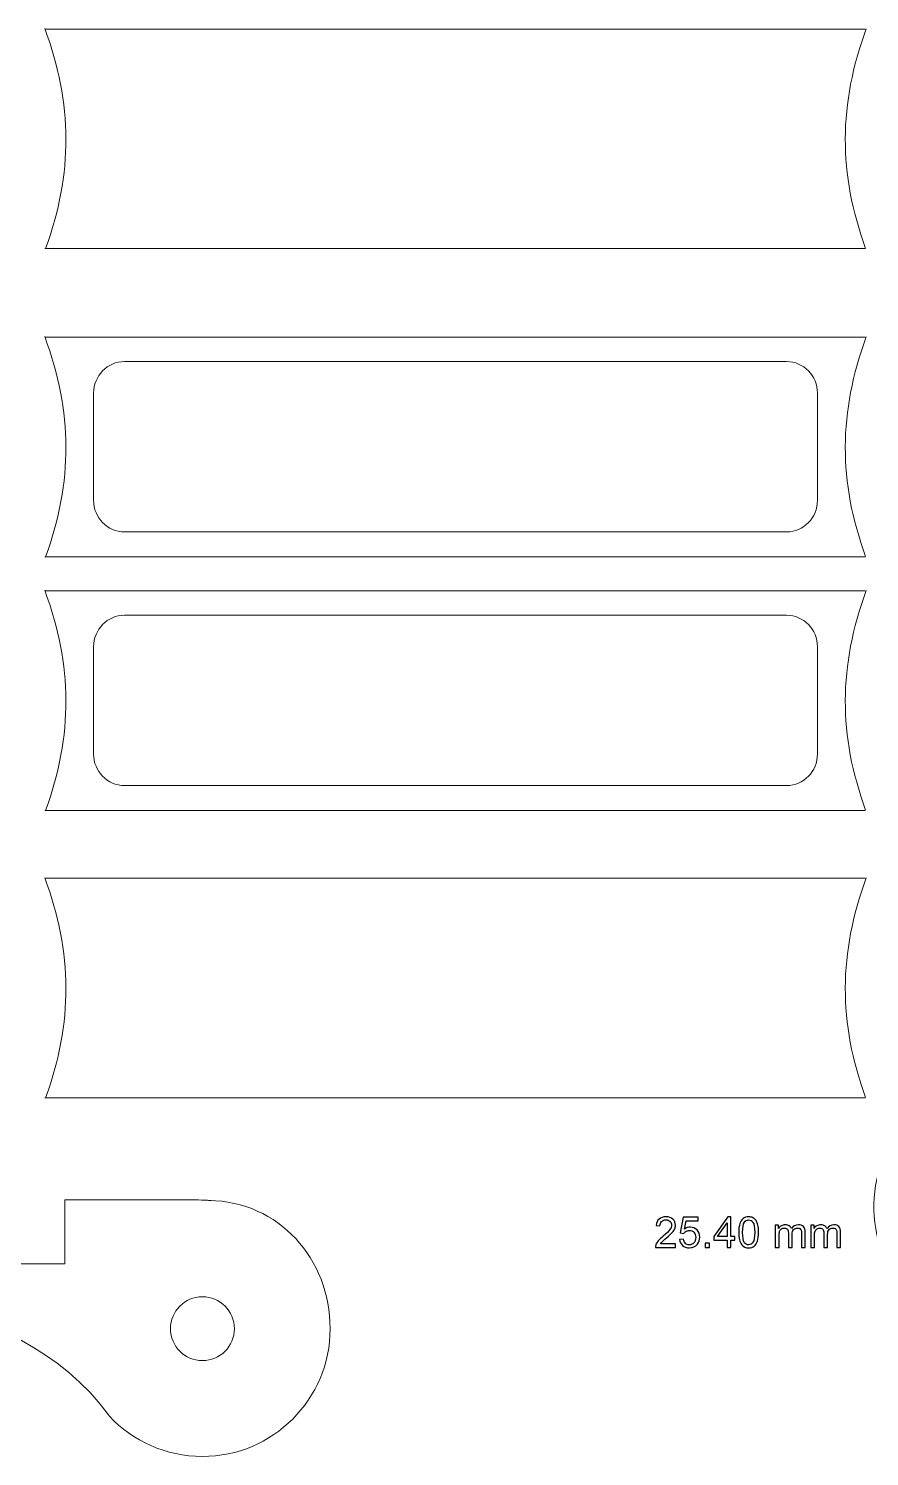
# Model space of a CAD drawing. Header units: millimetres. Extents: x -819 to 558, y -342 to 336.
# Drawn here: x 109.2 to 276.5, y 8.8 to 292.8 of the extents above; entities that cross this region are included whole.
import ezdxf

# ---------------------------------------------------------------- set-up
doc = ezdxf.new("R2010")
doc.units = ezdxf.units.MM
doc.header["$MEASUREMENT"] = 0
doc.layers.add('#Layer 1', color=7, linetype='Continuous')

msp = doc.modelspace()

# ---------------------------------------------------------------- linework, layer by layer
at = {"layer": '#Layer 1', "color": 22, "lineweight": 9}
for points in [[(112.4496, 292.6713), (112.4496, 292.6713), (275.6143, 292.6713), (275.6143, 292.6713)], [(112.6096, 249.0226), (118.0639, 263.9855), (118.0136, 277.8224), (112.4527, 292.791)], [(275.844, 292.744), (270.3146, 277.7919), (270.2685, 263.9792), (275.7121, 249.0609)], [(112.4496, 249.0299), (112.4496, 249.0299), (275.6143, 249.0299), (275.6143, 249.0299)], [(112.4496, 231.4056), (112.4496, 231.4056), (275.6143, 231.4056), (275.6143, 231.4056)], [(112.6096, 187.7569), (118.0639, 202.7198), (118.0136, 216.5567), (112.4527, 231.5253)], [(275.844, 231.4783), (270.3146, 216.5262), (270.2685, 202.7134), (275.7121, 187.7952)], [(122.1677, 220.2852), (122.1677, 223.7559), (124.9202, 226.5697), (128.3153, 226.5697)], [(128.3153, 226.5697), (128.3153, 226.5697), (259.978, 226.5697), (259.978, 226.5697)], [(259.978, 226.5697), (263.3735, 226.5697), (266.1258, 223.7559), (266.1258, 220.2852)], [(122.1677, 198.9876), (122.1677, 198.9876), (122.1677, 220.2852), (122.1677, 220.2852)], [(266.1258, 220.2852), (266.1258, 220.2852), (266.1258, 198.9876), (266.1258, 198.9876)], [(128.3153, 192.7031), (124.9202, 192.7031), (122.1677, 195.5167), (122.1677, 198.9876)], [(266.1258, 198.9876), (266.1258, 195.5167), (263.3735, 192.7031), (259.978, 192.7031)], [(259.978, 192.7031), (259.978, 192.7031), (128.3153, 192.7031), (128.3153, 192.7031)], [(112.4496, 187.7642), (112.4496, 187.7642), (275.6143, 187.7642), (275.6143, 187.7642)], [(112.4496, 180.9634), (112.4496, 180.9634), (275.6143, 180.9634), (275.6143, 180.9634)], [(112.6096, 137.3146), (118.0639, 152.2777), (118.0136, 166.1146), (112.4527, 181.0831)], [(275.844, 181.0361), (270.3146, 166.0839), (270.2685, 152.2712), (275.7121, 137.3532)], [(122.1677, 169.8432), (122.1677, 173.3138), (124.9202, 176.1275), (128.3153, 176.1275)], [(128.3153, 176.1275), (128.3153, 176.1275), (259.9783, 176.1275), (259.9783, 176.1275)], [(259.9783, 176.1275), (263.3738, 176.1275), (266.1261, 173.3138), (266.1261, 169.8432)], [(122.1677, 148.5456), (122.1677, 148.5456), (122.1677, 169.8432), (122.1677, 169.8432)], [(266.1261, 169.8432), (266.1261, 169.8432), (266.1261, 148.5456), (266.1261, 148.5456)], [(128.3153, 142.2611), (124.9202, 142.2611), (122.1677, 145.0744), (122.1677, 148.5456)], [(266.1261, 148.5456), (266.1261, 145.0744), (263.3738, 142.2611), (259.9783, 142.2611)], [(259.9783, 142.2611), (259.9783, 142.2611), (128.3153, 142.2611), (128.3153, 142.2611)], [(112.4496, 137.3222), (112.4496, 137.3222), (275.6143, 137.3222), (275.6143, 137.3222)], [(112.4496, 123.8116), (112.4496, 123.8116), (275.6143, 123.8116), (275.6143, 123.8116)], [(112.6096, 80.1629), (118.0639, 95.1256), (118.0136, 108.9625), (112.4527, 123.9308)], [(275.844, 123.8839), (270.3146, 108.9322), (270.2685, 95.1194), (275.7121, 80.2008)], [(112.4496, 80.1698), (112.4496, 80.1698), (275.6143, 80.1698), (275.6143, 80.1698)], [(116.4144, 59.8552), (116.4144, 59.8552), (142.52, 59.8552), (142.52, 59.8552)], [(125.3204, 16.8333), (105.9176, 43.8208), (65.6144, 39.7469), (65.6144, 47.1552)]]:
    msp.add_open_spline(points, degree=3, dxfattribs=at)
for points, knots in [([(305.0973, 184.0819), (295.8906, 183.6308), (286.7585, 188.3013), (281.8325, 196.8336), (281.8325, 196.8336), (274.8187, 208.982), (278.9807, 224.5167), (291.1298, 231.5309), (291.1298, 231.5309), (299.5471, 236.3908), (309.6187, 235.9296), (317.3267, 231.1192)], [0, 0, 0, 0, 0.33333333, 0.33333333, 0.33333333, 0.33333333, 0.66666667, 0.66666667, 0.66666667, 0.66666667, 1, 1, 1, 1]), ([(304.0135, 33.076), (294.8068, 32.6249), (285.6747, 37.2954), (280.7487, 45.8277), (280.7487, 45.8277), (273.7349, 57.9761), (277.8969, 73.5108), (290.046, 80.525), (290.046, 80.525), (298.4633, 85.3849), (308.5349, 84.9237), (316.2429, 80.1133)], [0, 0, 0, 0, 0.33333333, 0.33333333, 0.33333333, 0.33333333, 0.66666667, 0.66666667, 0.66666667, 0.66666667, 1, 1, 1, 1]), ([(116.4144, 59.8552), (116.4144, 59.8552), (116.4144, 47.1552), (116.4144, 47.1552), (116.4144, 47.1552), (116.4144, 47.1552), (97.1877, 47.1552), (97.1877, 47.1552), (97.1877, 47.1552), (97.1877, 47.1552), (97.188, 47.1553), (97.188, 47.1553)], [0, 0, 0, 0, 0.33333333, 0.33333333, 0.33333333, 0.33333333, 0.66666667, 0.66666667, 0.66666667, 0.66666667, 1, 1, 1, 1]), ([(145.0386, 59.7518), (145.0427, 59.7518), (145.047, 59.7517), (145.0512, 59.7517), (145.0512, 59.7517), (145.0572, 59.7516), (145.0632, 59.7515), (145.0693, 59.7515), (145.0693, 59.7515), (145.0774, 59.7514), (145.0855, 59.7512), (145.0936, 59.7512), (145.0936, 59.7512), (158.9684, 59.589), (169.2089, 48.1778), (169.2089, 34.2496), (169.2089, 34.2496), (169.2089, 20.2225), (157.8366, 8.8503), (143.8088, 8.8503), (143.8088, 8.8503), (136.5222, 8.8499), (129.9521, 11.9183), (125.3204, 16.8333)], [0, 0, 0, 0, 0.16666667, 0.16666667, 0.16666667, 0.16666667, 0.33333333, 0.33333333, 0.33333333, 0.33333333, 0.5, 0.5, 0.5, 0.5, 0.66666667, 0.66666667, 0.66666667, 0.66666667, 0.83333333, 0.83333333, 0.83333333, 0.83333333, 1, 1, 1, 1]), ([(142.52, 59.8552), (143.1581, 59.8523), (144.1108, 59.8223), (144.7699, 59.7946), (144.7699, 59.7946), (144.774, 59.7944), (144.7782, 59.7941), (144.7824, 59.794), (144.7824, 59.794), (144.7861, 59.7939), (144.7901, 59.7937), (144.7939, 59.7936), (144.7939, 59.7936), (144.7939, 59.7936), (144.7939, 59.7936), (144.7939, 59.7936), (144.7939, 59.7936), (144.794, 59.7936), (144.794, 59.7936), (144.794, 59.7936), (144.794, 59.7936), (144.798, 59.7935), (144.8022, 59.7931), (144.8061, 59.7931), (144.8061, 59.7931), (144.8062, 59.7931), (144.8063, 59.7931), (144.8063, 59.7931), (144.8063, 59.7931), (144.8061, 59.7931), (144.8062, 59.7931), (144.8062, 59.7931), (144.8062, 59.7931), (145.3625, 59.7693), (145.6938, 59.7475), (145.4169, 59.7454)], [0, 0, 0, 0, 0.11111111, 0.11111111, 0.11111111, 0.11111111, 0.22222222, 0.22222222, 0.22222222, 0.22222222, 0.33333333, 0.33333333, 0.33333333, 0.33333333, 0.44444444, 0.44444444, 0.44444444, 0.44444444, 0.55555556, 0.55555556, 0.55555556, 0.55555556, 0.66666667, 0.66666667, 0.66666667, 0.66666667, 0.77777778, 0.77777778, 0.77777778, 0.77777778, 0.88888889, 0.88888889, 0.88888889, 0.88888889, 1, 1, 1, 1]), ([(145.0975, 59.7476), (145.0962, 59.7476), (145.0949, 59.7477), (145.0935, 59.7477), (145.0935, 59.7477), (145.0879, 59.7478), (145.0822, 59.748), (145.0765, 59.748), (145.0765, 59.748), (145.0742, 59.748), (145.0718, 59.7481), (145.0694, 59.7481), (145.0694, 59.7481), (145.0676, 59.7481), (145.0658, 59.7482), (145.0641, 59.7482), (145.0641, 59.7482), (145.0623, 59.7482), (145.0604, 59.7483), (145.0585, 59.7483), (145.0585, 59.7483), (145.058, 59.7483), (145.0574, 59.7483), (145.0569, 59.7483), (145.0569, 59.7483), (145.0551, 59.7483), (145.0532, 59.7484), (145.0513, 59.7484), (145.0513, 59.7484), (145.0471, 59.7485), (145.0427, 59.7486), (145.0386, 59.7486)], [0, 0, 0, 0, 0.125, 0.125, 0.125, 0.125, 0.25, 0.25, 0.25, 0.25, 0.375, 0.375, 0.375, 0.375, 0.5, 0.5, 0.5, 0.5, 0.625, 0.625, 0.625, 0.625, 0.75, 0.75, 0.75, 0.75, 0.875, 0.875, 0.875, 0.875, 1, 1, 1, 1])]:
    msp.add_open_spline(points, degree=3, knots=knots, dxfattribs=at)
at = {"layer": '#Layer 1', "color": 250}
for points, knots in [([(237.8993, 51.1388), (237.8993, 51.1388), (237.8993, 50.4234), (237.8993, 50.4234), (237.8993, 50.4234), (237.8993, 50.4234), (233.8931, 50.4234), (233.8931, 50.4234), (233.8931, 50.4234), (233.8875, 50.6026), (233.9157, 50.7748), (233.9792, 50.9399), (233.9792, 50.9399), (234.0808, 51.2136), (234.2445, 51.4817), (234.4689, 51.747), (234.4689, 51.747), (234.6946, 52.0109), (235.0192, 52.3171), (235.4425, 52.6643), (235.4425, 52.6643), (236.1015, 53.2047), (236.5474, 53.6323), (236.7789, 53.9484), (236.7789, 53.9484), (237.0103, 54.263), (237.126, 54.5622), (237.126, 54.843), (237.126, 54.843), (237.126, 55.1379), (237.0202, 55.3863), (236.8099, 55.5895), (236.8099, 55.5895), (236.5982, 55.7913), (236.3231, 55.8929), (235.9844, 55.8929), (235.9844, 55.8929), (235.626, 55.8929), (235.3395, 55.7856), (235.125, 55.5697), (235.125, 55.5697), (234.9091, 55.3553), (234.8005, 55.0575), (234.7976, 54.6779), (234.7976, 54.6779), (234.7976, 54.6779), (234.0328, 54.7555), (234.0328, 54.7555), (234.0328, 54.7555), (234.085, 55.327), (234.2826, 55.7617), (234.6241, 56.0608), (234.6241, 56.0608), (234.9656, 56.36), (235.4256, 56.5095), (236.0013, 56.5095), (236.0013, 56.5095), (236.5827, 56.5095), (237.0427, 56.3473), (237.3814, 56.0255), (237.3814, 56.0255), (237.7215, 55.7024), (237.8908, 55.303), (237.8908, 54.8261), (237.8908, 54.8261), (237.8908, 54.5834), (237.8414, 54.3449), (237.7412, 54.1106), (237.7412, 54.1106), (237.6425, 53.8764), (237.4774, 53.6295), (237.2473, 53.3712), (237.2473, 53.3712), (237.0173, 53.1116), (236.6349, 52.756), (236.1001, 52.3044), (236.1001, 52.3044), (235.6542, 51.9291), (235.3677, 51.6751), (235.2407, 51.541), (235.2407, 51.541), (235.1137, 51.4084), (235.0093, 51.2743), (234.9261, 51.1388), (234.9261, 51.1388), (234.9261, 51.1388), (237.8993, 51.1388), (237.8993, 51.1388)], [0, 0, 0, 0, 0.04545455, 0.04545455, 0.04545455, 0.04545455, 0.09090909, 0.09090909, 0.09090909, 0.09090909, 0.13636364, 0.13636364, 0.13636364, 0.13636364, 0.18181818, 0.18181818, 0.18181818, 0.18181818, 0.22727273, 0.22727273, 0.22727273, 0.22727273, 0.27272727, 0.27272727, 0.27272727, 0.27272727, 0.31818182, 0.31818182, 0.31818182, 0.31818182, 0.36363636, 0.36363636, 0.36363636, 0.36363636, 0.40909091, 0.40909091, 0.40909091, 0.40909091, 0.45454545, 0.45454545, 0.45454545, 0.45454545, 0.5, 0.5, 0.5, 0.5, 0.54545455, 0.54545455, 0.54545455, 0.54545455, 0.59090909, 0.59090909, 0.59090909, 0.59090909, 0.63636364, 0.63636364, 0.63636364, 0.63636364, 0.68181818, 0.68181818, 0.68181818, 0.68181818, 0.72727273, 0.72727273, 0.72727273, 0.72727273, 0.77272727, 0.77272727, 0.77272727, 0.77272727, 0.81818182, 0.81818182, 0.81818182, 0.81818182, 0.86363636, 0.86363636, 0.86363636, 0.86363636, 0.90909091, 0.90909091, 0.90909091, 0.90909091, 0.95454545, 0.95454545, 0.95454545, 0.95454545, 1, 1, 1, 1]), ([(238.6966, 52.0109), (238.6966, 52.0109), (239.4783, 52.0772), (239.4783, 52.0772), (239.4783, 52.0772), (239.5362, 51.6962), (239.6702, 51.4112), (239.8805, 51.2193), (239.8805, 51.2193), (240.0922, 51.0274), (240.3462, 50.9314), (240.6439, 50.9314), (240.6439, 50.9314), (241.0023, 50.9314), (241.3057, 51.0669), (241.5527, 51.3364), (241.5527, 51.3364), (241.801, 51.6073), (241.9252, 51.9658), (241.9252, 52.4117), (241.9252, 52.4117), (241.9252, 52.8364), (241.8067, 53.1708), (241.5682, 53.4164), (241.5682, 53.4164), (241.3297, 53.6619), (241.0179, 53.7847), (240.6312, 53.7847), (240.6312, 53.7847), (240.3913, 53.7847), (240.1754, 53.7296), (239.9821, 53.621), (239.9821, 53.621), (239.7888, 53.5123), (239.6378, 53.3712), (239.5277, 53.1977), (239.5277, 53.1977), (239.5277, 53.1977), (238.8292, 53.288), (238.8292, 53.288), (238.8292, 53.288), (238.8292, 53.288), (239.4162, 56.4009), (239.4162, 56.4009), (239.4162, 56.4009), (239.4162, 56.4009), (242.4304, 56.4009), (242.4304, 56.4009), (242.4304, 56.4009), (242.4304, 56.4009), (242.4304, 55.6897), (242.4304, 55.6897), (242.4304, 55.6897), (242.4304, 55.6897), (240.0117, 55.6897), (240.0117, 55.6897), (240.0117, 55.6897), (240.0117, 55.6897), (239.6843, 54.0613), (239.6843, 54.0613), (239.6843, 54.0613), (240.0484, 54.3153), (240.4308, 54.4423), (240.8302, 54.4423), (240.8302, 54.4423), (241.3593, 54.4423), (241.8053, 54.2588), (242.1693, 53.8919), (242.1693, 53.8919), (242.5334, 53.525), (242.7154, 53.0537), (242.7154, 52.478), (242.7154, 52.478), (242.7154, 51.9291), (242.5546, 51.4549), (242.2356, 51.0556), (242.2356, 51.0556), (241.8462, 50.5659), (241.3156, 50.3204), (240.6439, 50.3204), (240.6439, 50.3204), (240.0922, 50.3204), (239.642, 50.4742), (239.2935, 50.7832), (239.2935, 50.7832), (238.9449, 51.0923), (238.746, 51.5015), (238.6966, 52.0109)], [0, 0, 0, 0, 0.04545455, 0.04545455, 0.04545455, 0.04545455, 0.09090909, 0.09090909, 0.09090909, 0.09090909, 0.13636364, 0.13636364, 0.13636364, 0.13636364, 0.18181818, 0.18181818, 0.18181818, 0.18181818, 0.22727273, 0.22727273, 0.22727273, 0.22727273, 0.27272727, 0.27272727, 0.27272727, 0.27272727, 0.31818182, 0.31818182, 0.31818182, 0.31818182, 0.36363636, 0.36363636, 0.36363636, 0.36363636, 0.40909091, 0.40909091, 0.40909091, 0.40909091, 0.45454545, 0.45454545, 0.45454545, 0.45454545, 0.5, 0.5, 0.5, 0.5, 0.54545455, 0.54545455, 0.54545455, 0.54545455, 0.59090909, 0.59090909, 0.59090909, 0.59090909, 0.63636364, 0.63636364, 0.63636364, 0.63636364, 0.68181818, 0.68181818, 0.68181818, 0.68181818, 0.72727273, 0.72727273, 0.72727273, 0.72727273, 0.77272727, 0.77272727, 0.77272727, 0.77272727, 0.81818182, 0.81818182, 0.81818182, 0.81818182, 0.86363636, 0.86363636, 0.86363636, 0.86363636, 0.90909091, 0.90909091, 0.90909091, 0.90909091, 0.95454545, 0.95454545, 0.95454545, 0.95454545, 1, 1, 1, 1]), ([(248.1426, 50.4234), (248.1426, 50.4234), (248.1426, 51.874), (248.1426, 51.874), (248.1426, 51.874), (248.1426, 51.874), (245.5136, 51.874), (245.5136, 51.874), (245.5136, 51.874), (245.5136, 51.874), (245.5136, 52.557), (245.5136, 52.557), (245.5136, 52.557), (245.5136, 52.557), (248.2794, 56.4841), (248.2794, 56.4841), (248.2794, 56.4841), (248.2794, 56.4841), (248.8876, 56.4841), (248.8876, 56.4841), (248.8876, 56.4841), (248.8876, 56.4841), (248.8876, 52.557), (248.8876, 52.557), (248.8876, 52.557), (248.8876, 52.557), (249.7061, 52.557), (249.7061, 52.557), (249.7061, 52.557), (249.7061, 52.557), (249.7061, 51.874), (249.7061, 51.874), (249.7061, 51.874), (249.7061, 51.874), (248.8876, 51.874), (248.8876, 51.874), (248.8876, 51.874), (248.8876, 51.874), (248.8876, 50.4234), (248.8876, 50.4234), (248.8876, 50.4234), (248.8876, 50.4234), (248.1426, 50.4234), (248.1426, 50.4234)], [0, 0, 0, 0, 0.09090909, 0.09090909, 0.09090909, 0.09090909, 0.18181818, 0.18181818, 0.18181818, 0.18181818, 0.27272727, 0.27272727, 0.27272727, 0.27272727, 0.36363636, 0.36363636, 0.36363636, 0.36363636, 0.45454545, 0.45454545, 0.45454545, 0.45454545, 0.54545455, 0.54545455, 0.54545455, 0.54545455, 0.63636364, 0.63636364, 0.63636364, 0.63636364, 0.72727273, 0.72727273, 0.72727273, 0.72727273, 0.81818182, 0.81818182, 0.81818182, 0.81818182, 0.90909091, 0.90909091, 0.90909091, 0.90909091, 1, 1, 1, 1]), ([(248.1426, 52.557), (248.1426, 52.557), (248.1426, 55.2889), (248.1426, 55.2889), (248.1426, 55.2889), (248.1426, 55.2889), (246.246, 52.557), (246.246, 52.557), (246.246, 52.557), (246.246, 52.557), (248.1426, 52.557), (248.1426, 52.557)], [0, 0, 0, 0, 0.33333333, 0.33333333, 0.33333333, 0.33333333, 0.66666667, 0.66666667, 0.66666667, 0.66666667, 1, 1, 1, 1]), ([(250.4667, 53.4121), (250.4667, 54.129), (250.54, 54.7061), (250.6882, 55.1422), (250.6882, 55.1422), (250.835, 55.5796), (251.0551, 55.9169), (251.3458, 56.1539), (251.3458, 56.1539), (251.6365, 56.391), (252.002, 56.5095), (252.4422, 56.5095), (252.4422, 56.5095), (252.7682, 56.5095), (253.0532, 56.4432), (253.2988, 56.312), (253.2988, 56.312), (253.5443, 56.1822), (253.7461, 55.9931), (253.907, 55.7461), (253.907, 55.7461), (254.0664, 55.4992), (254.192, 55.1986), (254.2823, 54.8444), (254.2823, 54.8444), (254.3741, 54.4902), (254.4192, 54.0133), (254.4192, 53.4121), (254.4192, 53.4121), (254.4192, 52.7009), (254.3458, 52.128), (254.2005, 51.6906), (254.2005, 51.6906), (254.0537, 51.2531), (253.835, 50.9159), (253.5443, 50.6774), (253.5443, 50.6774), (253.2536, 50.4389), (252.8867, 50.3204), (252.4422, 50.3204), (252.4422, 50.3204), (251.858, 50.3204), (251.3994, 50.5292), (251.0664, 50.9483), (251.0664, 50.9483), (250.667, 51.4521), (250.4667, 52.2748), (250.4667, 53.4121)], [0, 0, 0, 0, 0.08333333, 0.08333333, 0.08333333, 0.08333333, 0.16666667, 0.16666667, 0.16666667, 0.16666667, 0.25, 0.25, 0.25, 0.25, 0.33333333, 0.33333333, 0.33333333, 0.33333333, 0.41666667, 0.41666667, 0.41666667, 0.41666667, 0.5, 0.5, 0.5, 0.5, 0.58333333, 0.58333333, 0.58333333, 0.58333333, 0.66666667, 0.66666667, 0.66666667, 0.66666667, 0.75, 0.75, 0.75, 0.75, 0.83333333, 0.83333333, 0.83333333, 0.83333333, 0.91666667, 0.91666667, 0.91666667, 0.91666667, 1, 1, 1, 1]), ([(251.2315, 53.4121), (251.2315, 52.4173), (251.3486, 51.7555), (251.5815, 51.4253), (251.5815, 51.4253), (251.8143, 51.0965), (252.1007, 50.9314), (252.4422, 50.9314), (252.4422, 50.9314), (252.7851, 50.9314), (253.0716, 51.0979), (253.3044, 51.4281), (253.3044, 51.4281), (253.5373, 51.7583), (253.6544, 52.4201), (253.6544, 53.4121), (253.6544, 53.4121), (253.6544, 54.4098), (253.5373, 55.073), (253.3044, 55.4004), (253.3044, 55.4004), (253.0716, 55.7292), (252.7823, 55.8929), (252.4352, 55.8929), (252.4352, 55.8929), (252.0923, 55.8929), (251.8199, 55.7475), (251.6153, 55.4583), (251.6153, 55.4583), (251.3599, 55.09), (251.2315, 54.407), (251.2315, 53.4121)], [0, 0, 0, 0, 0.125, 0.125, 0.125, 0.125, 0.25, 0.25, 0.25, 0.25, 0.375, 0.375, 0.375, 0.375, 0.5, 0.5, 0.5, 0.5, 0.625, 0.625, 0.625, 0.625, 0.75, 0.75, 0.75, 0.75, 0.875, 0.875, 0.875, 0.875, 1, 1, 1, 1]), ([(257.7353, 50.4234), (257.7353, 50.4234), (257.7353, 54.8134), (257.7353, 54.8134), (257.7353, 54.8134), (257.7353, 54.8134), (258.3999, 54.8134), (258.3999, 54.8134), (258.3999, 54.8134), (258.3999, 54.8134), (258.3999, 54.1981), (258.3999, 54.1981), (258.3999, 54.1981), (258.5382, 54.4126), (258.7217, 54.5862), (258.9503, 54.716), (258.9503, 54.716), (259.1789, 54.8473), (259.4399, 54.9136), (259.732, 54.9136), (259.732, 54.9136), (260.0566, 54.9136), (260.3233, 54.8458), (260.5307, 54.7104), (260.5307, 54.7104), (260.7396, 54.5749), (260.8863, 54.3872), (260.971, 54.1445), (260.971, 54.1445), (261.3195, 54.6568), (261.7711, 54.9136), (262.3271, 54.9136), (262.3271, 54.9136), (262.7631, 54.9136), (263.0975, 54.7922), (263.3318, 54.5509), (263.3318, 54.5509), (263.566, 54.3096), (263.6832, 53.9385), (263.6832, 53.4375), (263.6832, 53.4375), (263.6832, 53.4375), (263.6832, 50.4234), (263.6832, 50.4234), (263.6832, 50.4234), (263.6832, 50.4234), (262.9437, 50.4234), (262.9437, 50.4234), (262.9437, 50.4234), (262.9437, 50.4234), (262.9437, 53.1892), (262.9437, 53.1892), (262.9437, 53.1892), (262.9437, 53.4869), (262.9197, 53.7014), (262.8718, 53.8327), (262.8718, 53.8327), (262.8224, 53.9625), (262.7349, 54.0683), (262.6093, 54.1487), (262.6093, 54.1487), (262.4823, 54.2278), (262.3327, 54.2687), (262.162, 54.2687), (262.162, 54.2687), (261.8529, 54.2687), (261.5975, 54.1657), (261.3929, 53.9597), (261.3929, 53.9597), (261.1897, 53.755), (261.0867, 53.4263), (261.0867, 52.9747), (261.0867, 52.9747), (261.0867, 52.9747), (261.0867, 50.4234), (261.0867, 50.4234), (261.0867, 50.4234), (261.0867, 50.4234), (260.343, 50.4234), (260.343, 50.4234), (260.343, 50.4234), (260.343, 50.4234), (260.343, 53.2753), (260.343, 53.2753), (260.343, 53.2753), (260.343, 53.6069), (260.2824, 53.8552), (260.161, 54.0203), (260.161, 54.0203), (260.0397, 54.1854), (259.8421, 54.2687), (259.5655, 54.2687), (259.5655, 54.2687), (259.3567, 54.2687), (259.1634, 54.2137), (258.9856, 54.1022), (258.9856, 54.1022), (258.8078, 53.9921), (258.6779, 53.8312), (258.5989, 53.6196), (258.5989, 53.6196), (258.5185, 53.4065), (258.479, 53.1003), (258.479, 52.7009), (258.479, 52.7009), (258.479, 52.7009), (258.479, 50.4234), (258.479, 50.4234), (258.479, 50.4234), (258.479, 50.4234), (257.7353, 50.4234), (257.7353, 50.4234)], [0, 0, 0, 0, 0.03571429, 0.03571429, 0.03571429, 0.03571429, 0.07142857, 0.07142857, 0.07142857, 0.07142857, 0.10714286, 0.10714286, 0.10714286, 0.10714286, 0.14285714, 0.14285714, 0.14285714, 0.14285714, 0.17857143, 0.17857143, 0.17857143, 0.17857143, 0.21428571, 0.21428571, 0.21428571, 0.21428571, 0.25, 0.25, 0.25, 0.25, 0.28571429, 0.28571429, 0.28571429, 0.28571429, 0.32142857, 0.32142857, 0.32142857, 0.32142857, 0.35714286, 0.35714286, 0.35714286, 0.35714286, 0.39285714, 0.39285714, 0.39285714, 0.39285714, 0.42857143, 0.42857143, 0.42857143, 0.42857143, 0.46428571, 0.46428571, 0.46428571, 0.46428571, 0.5, 0.5, 0.5, 0.5, 0.53571429, 0.53571429, 0.53571429, 0.53571429, 0.57142857, 0.57142857, 0.57142857, 0.57142857, 0.60714286, 0.60714286, 0.60714286, 0.60714286, 0.64285714, 0.64285714, 0.64285714, 0.64285714, 0.67857143, 0.67857143, 0.67857143, 0.67857143, 0.71428571, 0.71428571, 0.71428571, 0.71428571, 0.75, 0.75, 0.75, 0.75, 0.78571429, 0.78571429, 0.78571429, 0.78571429, 0.82142857, 0.82142857, 0.82142857, 0.82142857, 0.85714286, 0.85714286, 0.85714286, 0.85714286, 0.89285714, 0.89285714, 0.89285714, 0.89285714, 0.92857143, 0.92857143, 0.92857143, 0.92857143, 0.96428571, 0.96428571, 0.96428571, 0.96428571, 1, 1, 1, 1]), ([(264.7881, 50.4234), (264.7881, 50.4234), (264.7881, 54.8134), (264.7881, 54.8134), (264.7881, 54.8134), (264.7881, 54.8134), (265.4527, 54.8134), (265.4527, 54.8134), (265.4527, 54.8134), (265.4527, 54.8134), (265.4527, 54.1981), (265.4527, 54.1981), (265.4527, 54.1981), (265.591, 54.4126), (265.7745, 54.5862), (266.0031, 54.716), (266.0031, 54.716), (266.2317, 54.8473), (266.4927, 54.9136), (266.7848, 54.9136), (266.7848, 54.9136), (267.1094, 54.9136), (267.3761, 54.8458), (267.5835, 54.7104), (267.5835, 54.7104), (267.7924, 54.5749), (267.9391, 54.3872), (268.0238, 54.1445), (268.0238, 54.1445), (268.3723, 54.6568), (268.8239, 54.9136), (269.3799, 54.9136), (269.3799, 54.9136), (269.8159, 54.9136), (270.1503, 54.7922), (270.3846, 54.5509), (270.3846, 54.5509), (270.6188, 54.3096), (270.736, 53.9385), (270.736, 53.4375), (270.736, 53.4375), (270.736, 53.4375), (270.736, 50.4234), (270.736, 50.4234), (270.736, 50.4234), (270.736, 50.4234), (269.9965, 50.4234), (269.9965, 50.4234), (269.9965, 50.4234), (269.9965, 50.4234), (269.9965, 53.1892), (269.9965, 53.1892), (269.9965, 53.1892), (269.9965, 53.4869), (269.9725, 53.7014), (269.9246, 53.8327), (269.9246, 53.8327), (269.8752, 53.9625), (269.7877, 54.0683), (269.6621, 54.1487), (269.6621, 54.1487), (269.5351, 54.2278), (269.3855, 54.2687), (269.2148, 54.2687), (269.2148, 54.2687), (268.9057, 54.2687), (268.6503, 54.1657), (268.4457, 53.9597), (268.4457, 53.9597), (268.2425, 53.755), (268.1395, 53.4263), (268.1395, 52.9747), (268.1395, 52.9747), (268.1395, 52.9747), (268.1395, 50.4234), (268.1395, 50.4234), (268.1395, 50.4234), (268.1395, 50.4234), (267.3958, 50.4234), (267.3958, 50.4234), (267.3958, 50.4234), (267.3958, 50.4234), (267.3958, 53.2753), (267.3958, 53.2753), (267.3958, 53.2753), (267.3958, 53.6069), (267.3352, 53.8552), (267.2138, 54.0203), (267.2138, 54.0203), (267.0925, 54.1854), (266.8949, 54.2687), (266.6183, 54.2687), (266.6183, 54.2687), (266.4095, 54.2687), (266.2162, 54.2137), (266.0384, 54.1022), (266.0384, 54.1022), (265.8606, 53.9921), (265.7307, 53.8312), (265.6517, 53.6196), (265.6517, 53.6196), (265.5713, 53.4065), (265.5318, 53.1003), (265.5318, 52.7009), (265.5318, 52.7009), (265.5318, 52.7009), (265.5318, 50.4234), (265.5318, 50.4234), (265.5318, 50.4234), (265.5318, 50.4234), (264.7881, 50.4234), (264.7881, 50.4234)], [0, 0, 0, 0, 0.03571429, 0.03571429, 0.03571429, 0.03571429, 0.07142857, 0.07142857, 0.07142857, 0.07142857, 0.10714286, 0.10714286, 0.10714286, 0.10714286, 0.14285714, 0.14285714, 0.14285714, 0.14285714, 0.17857143, 0.17857143, 0.17857143, 0.17857143, 0.21428571, 0.21428571, 0.21428571, 0.21428571, 0.25, 0.25, 0.25, 0.25, 0.28571429, 0.28571429, 0.28571429, 0.28571429, 0.32142857, 0.32142857, 0.32142857, 0.32142857, 0.35714286, 0.35714286, 0.35714286, 0.35714286, 0.39285714, 0.39285714, 0.39285714, 0.39285714, 0.42857143, 0.42857143, 0.42857143, 0.42857143, 0.46428571, 0.46428571, 0.46428571, 0.46428571, 0.5, 0.5, 0.5, 0.5, 0.53571429, 0.53571429, 0.53571429, 0.53571429, 0.57142857, 0.57142857, 0.57142857, 0.57142857, 0.60714286, 0.60714286, 0.60714286, 0.60714286, 0.64285714, 0.64285714, 0.64285714, 0.64285714, 0.67857143, 0.67857143, 0.67857143, 0.67857143, 0.71428571, 0.71428571, 0.71428571, 0.71428571, 0.75, 0.75, 0.75, 0.75, 0.78571429, 0.78571429, 0.78571429, 0.78571429, 0.82142857, 0.82142857, 0.82142857, 0.82142857, 0.85714286, 0.85714286, 0.85714286, 0.85714286, 0.89285714, 0.89285714, 0.89285714, 0.89285714, 0.92857143, 0.92857143, 0.92857143, 0.92857143, 0.96428571, 0.96428571, 0.96428571, 0.96428571, 1, 1, 1, 1]), ([(243.8232, 50.4234), (243.8232, 50.4234), (243.8232, 51.2715), (243.8232, 51.2715), (243.8232, 51.2715), (243.8232, 51.2715), (244.6712, 51.2715), (244.6712, 51.2715), (244.6712, 51.2715), (244.6712, 51.2715), (244.6712, 50.4234), (244.6712, 50.4234), (244.6712, 50.4234), (244.6712, 50.4234), (243.8232, 50.4234), (243.8232, 50.4234)], [0, 0, 0, 0, 0.25, 0.25, 0.25, 0.25, 0.5, 0.5, 0.5, 0.5, 0.75, 0.75, 0.75, 0.75, 1, 1, 1, 1])]:
    msp.add_open_spline(points, degree=3, knots=knots, dxfattribs=at)
at = {"layer": '#Layer 1', "color": 7, "lineweight": 9}
msp.add_open_spline([(150.1588, 34.2496), (150.1588, 30.7425), (147.3159, 27.9003), (143.8088, 27.9003), (143.8088, 27.9003), (140.3017, 27.9003), (137.4591, 30.7425), (137.4591, 34.2496), (137.4591, 34.2496), (137.4588, 37.7567), (140.3017, 40.6003), (143.8088, 40.6003), (143.8088, 40.6003), (147.3155, 40.5996), (150.1588, 37.7567), (150.1588, 34.2496)], degree=3, knots=[0, 0, 0, 0, 0.25, 0.25, 0.25, 0.25, 0.5, 0.5, 0.5, 0.5, 0.75, 0.75, 0.75, 0.75, 1, 1, 1, 1], dxfattribs=at)

doc.saveas('drawing.dxf')
